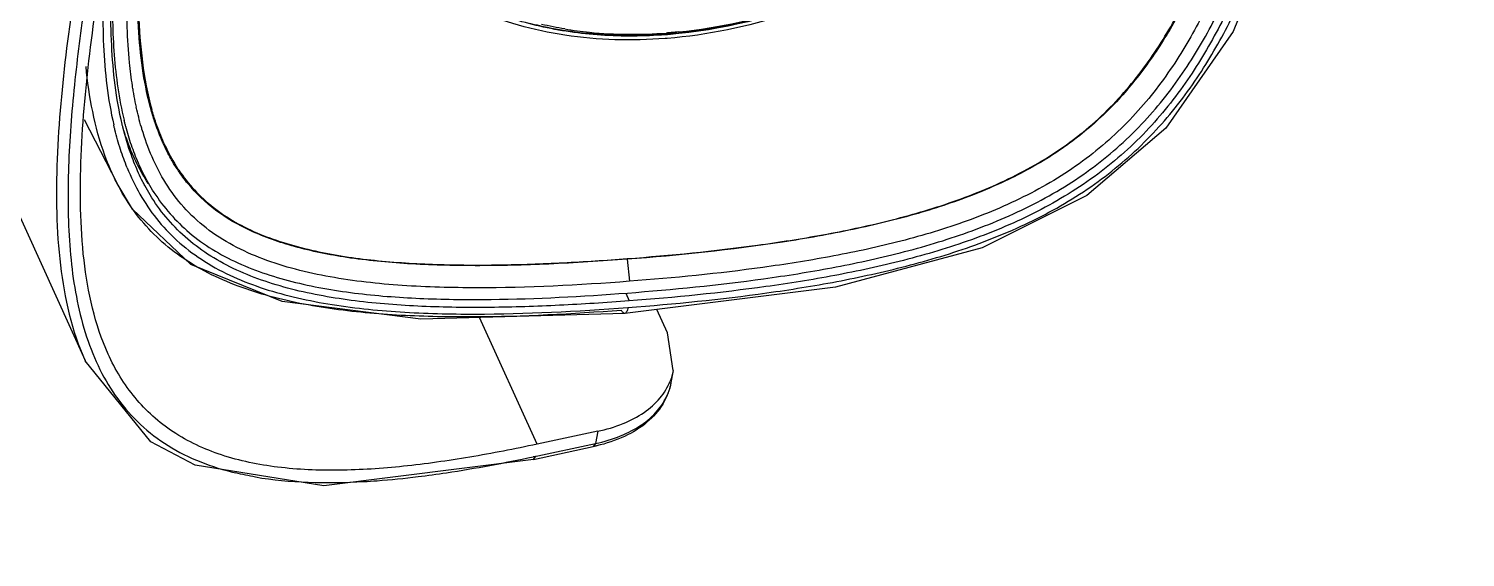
# Model space of a CAD drawing. Header units: feet. Extents: x -99009 to 3252343, y -11094690 to 9035152.
# Drawn here: x 2503048.2 to 2503387, y -1963892.6 to -1963767.9 of the extents above; entities that cross this region are included whole.
import ezdxf

# ---------------------------------------------------------------- set-up
doc = ezdxf.new("R2010")
doc.units = ezdxf.units.FT
doc.layers.add('1', color=1, linetype='Continuous')
doc.layers.add('ASSEM_MEMBER_1', color=7, linetype='Continuous')

# ---------------------------------------------------------------- blocks, each defined once
blk = doc.blocks.new('CAMERA 01')
at = {"layer": 'ASSEM_MEMBER_1', "color": 7, "linetype": 'Continuous', "transparency": 33554684}
for p, q in [((1849481.64, -2406.25), (1849127.86, -2246.47)), ((1849439.73, -2413.76), (1849424.73, -2406.08)), ((1849439.75, -2413.77), (1849439.73, -2413.76)), ((1849430.93, -2416.65), (1849428.71, -2415.78)), ((1849436.14, -2427.81), (1849436.08, -2427.77)), ((1849436.14, -2427.81), (1849436.08, -2427.77)), ((1849501.42, -2512.73), (1849471.5, -2499.21)), ((1849498.39, -2527.03), (1849501.42, -2512.73)), ((1849504.4, -2511.79), (1849501.28, -2526.53)), ((1849505, -2511.9), (1849502.01, -2525.98)), ((1849504.36, -2511.8), (1849504.26, -2512.45)), ((1849505, -2511.9), (1849504.26, -2512.45)), ((1849498.39, -2527.03), (1849501.28, -2526.53)), ((1849501.28, -2526.53), (1849502.01, -2525.98)), ((1849457.68, -2533.97), (1849457.79, -2534.02)), ((1849457.79, -2534.02), (1849463, -2534.56)), ((1849465.78, -2533.67), (1849467.63, -2534.47)), ((1849404.39, -2543.38), (1849404.4, -2543.59)), ((1849404.41, -2543.38), (1849404.4, -2543.59)), ((1849404.82, -2543.36), (1849404.82, -2543.14)), ((1849404.82, -2543.36), (1849404.83, -2543.14)), ((1849475.17, -2543.5), (1849469.64, -2541)), ((1849484.06, -2544.81), (1849475.17, -2543.5)), ((1849484.06, -2544.82), (1849486.9, -2544.32))]:
    blk.add_line(p, q, dxfattribs=at)
for points in [[(1849505, -2511.9), (1849511.21, -2462.46), (1849506.28, -2432.11), (1849500.72, -2421.69), (1849481.63, -2406.24)], [(1849470.58, -2533.44), (1849471.88, -2485.35), (1849467.71, -2452.68), (1849458.89, -2431.16), (1849445.84, -2417.43), (1849439.75, -2413.77)], [(1849320.84, -2701.98), (1849371.52, -2690.25), (1849404.18, -2676.95), (1849427, -2661.07), (1849442.89, -2642.45), (1849455.17, -2617.75), (1849464.43, -2583.18), (1849470.58, -2533.44)]]:
    blk.add_lwpolyline(points, dxfattribs=at)
for centre, radius, start, end in [((1849408.6, -2487.88), 74.9, 76.1595, 76.7246), ((1849408.53, -2488.79), 77.76, 76.7513, 77.0464), ((1849408.87, -2487.37), 76.3, 76.179, 76.7522), ((1849410.45, -2481.17), 69.9, 72.2503, 76.2258), ((1849413.11, -2472.84), 61.15, 67.9619, 72.2443), ((1849402.96, -2507.76), 91.38, 80.5781, 81.3295), ((1849404.01, -2501.54), 85.07, 78.8006, 80.5895), ((1849405.1, -2495.98), 79.4, 77.8811, 78.7895), ((1849406.94, -2487.72), 70.95, 74.0002, 77.9355), ((1849407.5, -2486.81), 73.43, 75.7048, 76.3356), ((1849407.96, -2485.01), 71.57, 75.1091, 75.7046), ((1849409.59, -2479.12), 65.46, 71.1591, 75.1593), ((1849409.01, -2472.76), 60.24, 68.6684, 72.3428), ((1849407.86, -2459.5), 48.79, 61.7144, 62.2859), ((1849412.42, -2470.78), 56.65, 66.5475, 71.1532), ((1849411.52, -2466.35), 53.36, 63.8254, 68.6788), ((1849413.94, -2461.46), 47.91, 57.3834, 63.8356), ((1849415.43, -2466.98), 52.88, 63.1012, 67.9441), ((1849406.33, -2479.65), 60.02, 71.3692, 74.4944), ((1849408.63, -2481.6), 64.59, 73.5227, 73.942), ((1849414.85, -2465.21), 50.58, 60.5402, 66.5558), ((1849416.96, -2463.88), 49.42, 61.8509, 63.0562), ((1849417.03, -2461.27), 46.07, 57.3355, 60.4944), ((1849417.86, -2462.2), 47.51, 58.8064, 61.8619), ((1849406.14, -2480.25), 60.47, 71.3722, 74.4718), ((1849408.67, -2472.88), 52.67, 65.7914, 71.418), ((1849411.27, -2464.26), 43.93, 57.3626, 64.2603), ((1849413.47, -2463.08), 41.75, 57.2884, 59.0159), ((1849413.47, -2463.06), 41.92, 57.351, 59.0259), ((1849413.93, -2462.36), 40.9, 56.2725, 57.2855), ((1849413.96, -2462.3), 41.01, 56.2399, 57.2502), ((1849414.76, -2461.12), 39.59, 50.7035, 56.2538), ((1849438.3, -2458.46), 71.82, 9.7343, 13.5392), ((1849316.61, -2533.67), 87.98, 9.3385, 12.9885), ((1849463.22, -2517.78), 39.65, 346.864, 348.0577), ((1849292.03, -2535.14), 112.68, 355.246, 355.703), ((1849290.69, -2534.78), 114.45, 354.2457, 355.5518), ((1849291.97, -2534.88), 113.16, 355.5539, 355.7032), ((1849291.24, -2534.47), 114.8, 355.4852, 355.7031), ((1849484.62, -2531.3), 13.22, 279.9069, 292.5667), ((1849291.03, -2535.06), 113.68, 354.3368, 355.2453), ((1849481.81, -2531.86), 13.15, 279.881, 291.213)]:
    blk.add_arc(centre, radius, start, end, dxfattribs=at)
for points, knots in [([(1849381.16, -2405.96), (1849390.02, -2404.42), (1849407.57, -2401.69), (1849429.49, -2399.61), (1849446.63, -2399.39), (1849462.71, -2400.39), (1849474.55, -2403.05), (1849481.63, -2406.24)], [0, 0, 0, 0, 0.265636, 0.524008, 0.649155, 0.770787, 1, 1, 1, 1]), ([(1849382.11, -2408.66), (1849388.69, -2407.51), (1849401.75, -2405.43), (1849421.22, -2403.09), (1849440.28, -2401.95), (1849458.62, -2402.51), (1849473.19, -2405.27), (1849483.71, -2409.46), (1849490.76, -2413.67), (1849496.89, -2419.08), (1849503.68, -2427.99), (1849506.78, -2436.08), (1849508.12, -2441.65)], [0, 0, 0, 0, 0.138544, 0.274587, 0.407015, 0.534363, 0.654796, 0.712423, 0.768696, 0.82448, 0.880975, 1, 1, 1, 1]), ([(1849480.02, -2411.63), (1849473.07, -2408.5), (1849461.44, -2405.94), (1849445.65, -2405.02), (1849428.83, -2405.27), (1849407.31, -2407.34), (1849390.08, -2410.02), (1849381.37, -2411.53)], [0, 0, 0, 0, 0.229031, 0.350684, 0.475938, 0.734356, 1, 1, 1, 1]), ([(1849439.73, -2413.76), (1849437.61, -2412.68), (1849428.82, -2408.9), (1849419.28, -2407.17), (1849412.15, -2406.5)], [0, 0, 0, 0, 0.249577, 1, 1, 1, 1]), ([(1849387.77, -2410.84), (1849394.24, -2410.46), (1849407.03, -2410.2), (1849419.82, -2411.6), (1849425.96, -2413.01)], [0, 0, 0, 0, 0.506452, 1, 1, 1, 1]), ([(1849501.42, -2512.73), (1849502.54, -2507.46), (1849504.56, -2497), (1849506.77, -2481.43), (1849507.78, -2466.28), (1849507.17, -2451.83), (1849504.45, -2438.47), (1849499.02, -2426.76), (1849490.71, -2417.48), (1849483.69, -2413.29), (1849480.02, -2411.63)], [0, 0, 0, 0, 0.144308, 0.285163, 0.421099, 0.550399, 0.671461, 0.784233, 0.891965, 1, 1, 1, 1]), ([(1849361.21, -2415.64), (1849366.6, -2414.9), (1849377.36, -2413.63), (1849393.47, -2412.59), (1849409.36, -2412.8), (1849419.8, -2414.23), (1849424.85, -2415.46)], [0, 0, 0, 0, 0.255569, 0.508041, 0.75648, 1, 1, 1, 1]), ([(1849425.79, -2414.99), (1849422.76, -2414.27), (1849416.55, -2413.2), (1849403.87, -2412.17), (1849394.26, -2412.35), (1849387.85, -2412.72)], [0, 0, 0, 0, 0.245712, 0.494446, 1, 1, 1, 1]), ([(1849469.85, -2532.69), (1849470.72, -2521.1), (1849471.62, -2503.75), (1849471.18, -2480.78), (1849469.66, -2464.02), (1849466.42, -2448.02), (1849461.6, -2435.67), (1849456.1, -2427.17), (1849451.28, -2421.73), (1849445.81, -2417.22), (1849441.8, -2414.82), (1849439.75, -2413.77)], [0, 0, 0, 0, 0.26924, 0.40186, 0.53211, 0.658506, 0.778911, 0.836444, 0.892192, 0.946545, 1, 1, 1, 1]), ([(1849422.38, -2421.82), (1849419.54, -2421.02), (1849413.49, -2419.78), (1849400.31, -2418.43), (1849389.99, -2418.6), (1849382.91, -2419.01)], [0, 0, 0, 0, 0.222842, 0.46459, 1, 1, 1, 1]), ([(1849416.74, -2417.43), (1849414.92, -2417.15), (1849407.56, -2416.25), (1849400.12, -2416.06), (1849394.54, -2416.15)], [0, 0, 0, 0, 0.247493, 1, 1, 1, 1]), ([(1849435.28, -2417.97), (1849434.57, -2417.68), (1849431.7, -2416.59), (1849428.75, -2415.71), (1849426.51, -2415.16)], [0, 0, 0, 0, 0.249434, 1, 1, 1, 1]), ([(1849436.06, -2416.15), (1849438.2, -2417.02), (1849442.39, -2419.02), (1849448.21, -2422.93), (1849453.43, -2427.8), (1849459.49, -2435.68), (1849463.8, -2445.12), (1849466.7, -2455.32), (1849468.91, -2466.31), (1849470.4, -2480.65), (1849470.99, -2504.29), (1849470.08, -2522.21), (1849469.18, -2534.2)], [0, 0, 0, 0, 0.052919, 0.106048, 0.160062, 0.215629, 0.332892, 0.394809, 0.458433, 0.589593, 0.724393, 1, 1, 1, 1]), ([(1849399.56, -2418.91), (1849403.42, -2419.03), (1849411.09, -2419.57), (1849418.66, -2420.97), (1849422.33, -2421.99)], [0, 0, 0, 0, 0.503918, 1, 1, 1, 1]), ([(1849463, -2534.56), (1849463.9, -2522.6), (1849464.81, -2504.73), (1849464.16, -2481.14), (1849462.59, -2466.83), (1849460.21, -2455.88), (1849457.06, -2445.81), (1849452.29, -2436.59), (1849445.54, -2429.36), (1849437.96, -2423.72), (1849431.4, -2420.98), (1849426.95, -2419.66)], [0, 0, 0, 0, 0.275428, 0.410317, 0.541685, 0.60539, 0.667289, 0.784062, 0.839368, 0.893336, 1, 1, 1, 1]), ([(1849467.63, -2534.47), (1849468.04, -2529), (1849468.74, -2518.09), (1849469.24, -2501.8), (1849469.03, -2485.73), (1849467.82, -2470.03), (1849465.59, -2457.36), (1849462.73, -2447.81), (1849460.02, -2441.17), (1849456.63, -2435.09), (1849452.56, -2429.72), (1849447.83, -2425.16), (1849444.3, -2422.66), (1849442.47, -2421.56)], [0, 0, 0, 0, 0.135926, 0.270674, 0.403701, 0.534116, 0.66042, 0.721452, 0.780691, 0.837955, 0.893319, 0.947148, 1, 1, 1, 1]), ([(1849430.36, -2424.68), (1849429.97, -2424.5), (1849428.38, -2423.81), (1849426.75, -2423.2), (1849425.51, -2422.78)], [0, 0, 0, 0, 0.245507, 1, 1, 1, 1]), ([(1849435.04, -2427.12), (1849434.67, -2426.9), (1849433.15, -2426.02), (1849431.57, -2425.22), (1849430.36, -2424.68)], [0, 0, 0, 0, 0.246265, 1, 1, 1, 1]), ([(1849441.9, -2422.48), (1849443.66, -2423.62), (1849447.08, -2426.17), (1849451.6, -2430.79), (1849455.5, -2436.18), (1849459.82, -2444.41), (1849463.57, -2455.98), (1849466.06, -2470.77), (1849467.18, -2486.21), (1849467.41, -2507.39), (1849466.56, -2523.38), (1849465.76, -2534.08)], [0, 0, 0, 0, 0.052877, 0.106833, 0.162384, 0.219886, 0.340326, 0.466709, 0.597032, 0.729871, 1, 1, 1, 1]), ([(1849436.63, -2428.35), (1849438.27, -2429.44), (1849441.44, -2431.91), (1849445.59, -2436.39), (1849449.07, -2441.62), (1849451.89, -2447.48), (1849454.12, -2453.8), (1849456.43, -2462.78), (1849458.19, -2474.57), (1849459.1, -2489.11), (1849459.19, -2503.95), (1849458.67, -2518.96), (1849458.02, -2529.01), (1849457.65, -2534.04)], [0, 0, 0, 0, 0.052771, 0.106758, 0.162543, 0.220365, 0.280107, 0.341505, 0.468119, 0.598334, 0.730838, 0.864883, 1, 1, 1, 1]), ([(1849457.79, -2534.02), (1849458.25, -2527.87), (1849458.99, -2515.94), (1849459.41, -2498.66), (1849458.99, -2482.76), (1849457.61, -2468.49), (1849455.11, -2456.06), (1849451.46, -2445.57), (1849446.5, -2436.94), (1849442.15, -2432.39), (1849439.83, -2430.48)], [0, 0, 0, 0, 0.170668, 0.330679, 0.47803, 0.61054, 0.726809, 0.827901, 0.916808, 1, 1, 1, 1]), ([(1849509.08, -2446.32), (1849509.79, -2450.42), (1849510.59, -2458.94), (1849510.44, -2467.48), (1849510.2, -2471.84)], [0, 0, 0, 0, 0.48763, 1, 1, 1, 1]), ([(1849405.71, -2543.07), (1849406.3, -2535.2), (1849405.98, -2523.44), (1849402.79, -2508.52), (1849399.16, -2498.34), (1849394.32, -2489.14), (1849388.34, -2481.1), (1849381.32, -2474.36), (1849376, -2470.8), (1849373.23, -2469.29)], [0, 0, 0, 0, 0.278324, 0.410283, 0.536943, 0.658471, 0.775448, 0.888848, 1, 1, 1, 1]), ([(1849510.2, -2471.84), (1849510.14, -2472.9), (1849509.86, -2477.18), (1849509.43, -2481.45), (1849509.04, -2484.66)], [0, 0, 0, 0, 0.247022, 1, 1, 1, 1]), ([(1849509.04, -2484.66), (1849508.76, -2486.9), (1849507.51, -2496), (1849505.83, -2505.02), (1849504.4, -2511.79)], [0, 0, 0, 0, 0.246057, 1, 1, 1, 1]), ([(1849404.83, -2543.14), (1849405.2, -2538.07), (1849405.27, -2528.09), (1849403.2, -2513.62), (1849399.02, -2500.31), (1849394.77, -2492.28), (1849392.33, -2488.63)], [0, 0, 0, 0, 0.267904, 0.524349, 0.768287, 1, 1, 1, 1]), ([(1849402.03, -2511.03), (1849402.23, -2511.83), (1849403.03, -2515.11), (1849403.63, -2518.43), (1849403.98, -2520.94)], [0, 0, 0, 0, 0.246705, 1, 1, 1, 1]), ([(1849403.43, -2519.39), (1849403.75, -2521.32), (1849404.8, -2529.27), (1849404.86, -2537.33), (1849404.41, -2543.38)], [0, 0, 0, 0, 0.24354, 1, 1, 1, 1]), ([(1849403.98, -2520.94), (1849404.23, -2522.73), (1849405.04, -2530.1), (1849405.03, -2537.56), (1849404.61, -2543.14)], [0, 0, 0, 0, 0.244224, 1, 1, 1, 1]), ([(1849486.9, -2544.32), (1849488.68, -2544.01), (1849492.24, -2542.64), (1849496.63, -2538.7), (1849499.93, -2533.25), (1849501.3, -2529.04), (1849501.83, -2526.79)], [0, 0, 0, 0, 0.223132, 0.457902, 0.715095, 1, 1, 1, 1]), ([(1849501.28, -2526.53), (1849500.85, -2528.54), (1849499.74, -2532.31), (1849497.17, -2537.31), (1849493.85, -2541.18), (1849491.11, -2542.92), (1849489.7, -2543.51)], [0, 0, 0, 0, 0.28938, 0.550659, 0.78518, 1, 1, 1, 1]), ([(1849498.39, -2527.02), (1849497.96, -2529.06), (1849496.84, -2532.89), (1849494.22, -2537.95), (1849490.82, -2541.84), (1849488, -2543.56), (1849486.56, -2544.12)], [0, 0, 0, 0, 0.290156, 0.551457, 0.785513, 1, 1, 1, 1]), ([(1849469.18, -2534.2), (1849469.36, -2534.17), (1849469.7, -2534.09), (1849470.2, -2533.92), (1849470.56, -2533.65), (1849470.58, -2533.44)], [0, 0, 0, 0, 0.335772, 0.623963, 1, 1, 1, 1]), ([(1849470.58, -2533.44), (1849470.59, -2533.29), (1849470.43, -2533.06), (1849470.15, -2532.85), (1849469.96, -2532.74), (1849469.85, -2532.69)], [0, 0, 0, 0, 0.401711, 0.678271, 1, 1, 1, 1]), ([(1849319.77, -2688.15), (1849330.12, -2686.35), (1849350.12, -2682.37), (1849374.24, -2675.5), (1849391.78, -2668.43), (1849403.53, -2662.44), (1849413.96, -2655.51), (1849423.03, -2647.6), (1849430.78, -2638.53), (1849437.3, -2628.04), (1849442.79, -2615.99), (1849447.37, -2602.28), (1849451.06, -2586.99), (1849455.07, -2564.14), (1849456.87, -2546.26), (1849457.79, -2534.02)], [0, 0, 0, 0, 0.135017, 0.261963, 0.321501, 0.377898, 0.431135, 0.482048, 0.532087, 0.583946, 0.640206, 0.70192, 0.769431, 0.842169, 1, 1, 1, 1]), ([(1849457.65, -2534.04), (1849456.87, -2544.3), (1849455.38, -2559.73), (1849452.2, -2580.24), (1849448.96, -2595.7), (1849444.54, -2611.02), (1849438.45, -2625.85), (1849430.22, -2639.45), (1849419.73, -2650.79), (1849407.91, -2659.67), (1849395.51, -2666.53), (1849382.92, -2671.94), (1849370.28, -2676.33), (1849357.63, -2679.96), (1849340.86, -2684.05), (1849328.21, -2686.51), (1849319.78, -2687.97)], [0, 0, 0, 0, 0.132355, 0.199347, 0.26702, 0.335431, 0.404332, 0.472695, 0.538778, 0.601798, 0.662183, 0.720699, 0.777934, 0.834266, 0.889953, 1, 1, 1, 1]), ([(1849465.76, -2534.08), (1849464.95, -2544.8), (1849463.38, -2560.94), (1849459.99, -2582.38), (1849456.53, -2598.53), (1849451.78, -2614.53), (1849446.36, -2627.43), (1849440.93, -2637.19), (1849434.78, -2646.26), (1849425.84, -2656.22), (1849413.6, -2665.78), (1849400.7, -2673.21), (1849387.56, -2679.06), (1849370.08, -2685.28), (1849348.09, -2691.09), (1849330.37, -2694.55), (1849321.56, -2696.08)], [0, 0, 0, 0, 0.132166, 0.199088, 0.266707, 0.335058, 0.403859, 0.438184, 0.472186, 0.538372, 0.601627, 0.662234, 0.72088, 0.778162, 0.890107, 1, 1, 1, 1]), ([(1849321.81, -2692.72), (1849330.44, -2691.22), (1849347.79, -2687.84), (1849369.33, -2682.19), (1849386.45, -2676.17), (1849399.33, -2670.53), (1849411.99, -2663.37), (1849424.03, -2654.13), (1849434.69, -2642.43), (1849443.14, -2628.52), (1849449.43, -2613.36), (1849454.03, -2597.68), (1849457.38, -2581.86), (1849460.67, -2560.86), (1849462.21, -2545.06), (1849463, -2534.56)], [0, 0, 0, 0, 0.109969, 0.22194, 0.279202, 0.337788, 0.398295, 0.461446, 0.527589, 0.595903, 0.664753, 0.733137, 0.800784, 0.86774, 1, 1, 1, 1]), ([(1849469.18, -2534.2), (1849468.36, -2545.16), (1849466.74, -2561.63), (1849463.25, -2583.5), (1849459.68, -2599.94), (1849454.81, -2616.15), (1849448.21, -2631.77), (1849439.46, -2646.08), (1849428.62, -2658.31), (1849416.31, -2668.11), (1849403.27, -2675.79), (1849389.91, -2681.83), (1849372.09, -2688.27), (1849349.63, -2694.25), (1849331.51, -2697.8), (1849322.5, -2699.36)], [0, 0, 0, 0, 0.132681, 0.199766, 0.26743, 0.335631, 0.404014, 0.471646, 0.53729, 0.600293, 0.660889, 0.719652, 0.777125, 0.889551, 1, 1, 1, 1]), ([(1849322.65, -2697.48), (1849331.5, -2695.94), (1849349.32, -2692.46), (1849371.43, -2686.61), (1849389.01, -2680.33), (1849402.22, -2674.43), (1849415.18, -2666.93), (1849427.47, -2657.29), (1849438.32, -2645.16), (1849447.02, -2630.89), (1849453.55, -2615.36), (1849458.33, -2599.28), (1849461.82, -2583.04), (1849465.24, -2561.48), (1849466.82, -2545.25), (1849467.63, -2534.47)], [0, 0, 0, 0, 0.109883, 0.221828, 0.279122, 0.337789, 0.398427, 0.461711, 0.527911, 0.596169, 0.664961, 0.733311, 0.800929, 0.867847, 1, 1, 1, 1]), ([(1849404.6, -2543.31), (1849403.41, -2558.76), (1849396.88, -2581.91), (1849380.95, -2608.57), (1849365.86, -2625.65), (1849348.58, -2638.66), (1849332.8, -2645.58), (1849320.14, -2648.22), (1849310.95, -2648.77), (1849302.02, -2647.89), (1849296.31, -2646.36), (1849293.57, -2645.36)], [0, 0, 0, 0, 0.272371, 0.410248, 0.543857, 0.670182, 0.787577, 0.843084, 0.896691, 0.948814, 1, 1, 1, 1]), ([(1849349.58, -2638.44), (1849357.31, -2633.77), (1849371.87, -2621.78), (1849389.02, -2598.85), (1849400.99, -2572.24), (1849404.92, -2553.06), (1849405.67, -2543.51)], [0, 0, 0, 0, 0.237688, 0.490086, 0.747766, 1, 1, 1, 1]), ([(1849317.93, -2648.3), (1849323.07, -2647.81), (1849333.57, -2645.48), (1849348.59, -2638.52), (1849362.8, -2628.33), (1849375.65, -2615.33), (1849386.68, -2600.02), (1849398.3, -2577.5), (1849403.3, -2558.78), (1849404.56, -2546.25)], [0, 0, 0, 0, 0.107869, 0.222471, 0.343925, 0.471321, 0.602976, 0.736702, 1, 1, 1, 1]), ([(1849404.16, -2546.28), (1849403.21, -2555.85), (1849398.87, -2574.97), (1849390.37, -2592.62), (1849385.15, -2600.9)], [0, 0, 0, 0, 0.495669, 1, 1, 1, 1])]:
    blk.add_open_spline(points, degree=3, knots=knots, dxfattribs=at)
blk.add_open_spline([(1849430.27, -2424.84), (1849431.88, -2425.57), (1849433.45, -2426.38), (1849434.96, -2427.29)], degree=3, dxfattribs=at)

msp = doc.modelspace()

# ---------------------------------------------------------------- hatches: boundary and pattern name
h = msp.add_hatch()
h.set_pattern_fill('ACAD_ISO06W100', color=3, scale=250, angle=45.0650517, style=0)
h.set_pattern_definition([(45.06505, (3631160, -1324213.2), (-884.8864, 882.8794), [6000, -750, 125, -750, 125, -1625]), (45.06505, (3631160, -1324213.2), (-884.8864, 882.8794), [-8500, 125, -750])])
h.paths.add_polyline_path([(2509400.40593, -1941970.88363), (2508486.43847, -1941162.4145), (2460377.81695, -1941217.03545), (2459879.56432, -1942756.35235), (2459903.4081, -1963757.29307), (2460403.97546, -1964256.72506), (2508925.64567, -1964201.63515), (2509425.07766, -1963701.06779)])
h.paths.add_polyline_path([(2481953.05645, -1947942.20714), (2481959.13495, -1953295.98271), (2486170.4077, -1953291.20137), (2486164.3292, -1947937.4258)], flags=24)

# ---------------------------------------------------------------- linework, layer by layer
at = {"layer": '1'}
msp.add_arc((2520410.24778, -1978395.99612), 100000, 84.1346387202, 194.3871675539, dxfattribs=at)

# ---------------------------------------------------------------- block references
at = {"transparency": 33554684, "xscale": -1, "rotation": 90.06505171407339}
msp.add_blockref('CAMERA 01', (2498555.50308, -114368.56127), dxfattribs=at)

doc.saveas('drawing.dxf')
